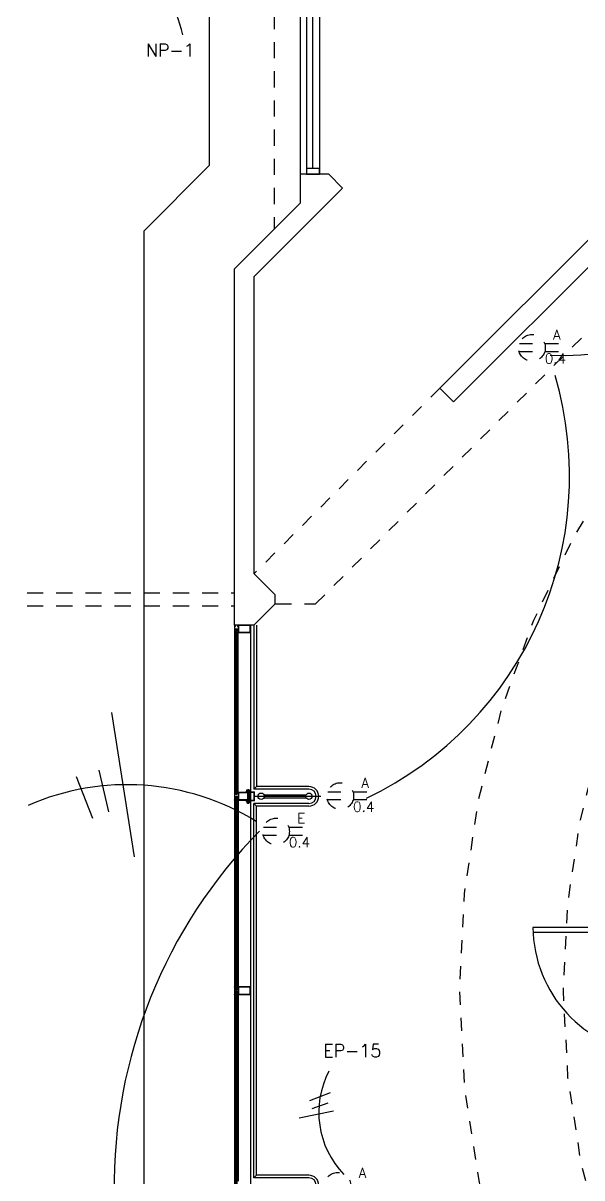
# Model space of a CAD drawing. Extents: x 622.2 to 679, y 643.6 to 685.6.
# Drawn here: x 628.89 to 633.2, y 662.47 to 671.38 of the extents above; entities that cross this region are included whole.
import ezdxf

# ---------------------------------------------------------------- set-up
doc = ezdxf.new("R2010")
doc.units = 0
doc.header["$LTSCALE"] = 0.5
doc.header["$MEASUREMENT"] = 0
doc.linetypes.add('HIDDEN', pattern=[0.375, 0.25, -0.125])
doc.linetypes.add('HIDDEN2', pattern=[0.1875, 0.125, -0.0625])
for name, color, linetype in [('ALUMBRADO', 6, 'CONTINUOUS'), ('paredes', 1, 'CONTINUOUS'), ('pisoplanta', 1, 'CONTINUOUS'), ('PROYECCIONES', 6, 'HIDDEN'), ('PUERTAS', 1, 'CONTINUOUS'), ('texturas', 6, 'CONTINUOUS'), ('TOMAS', 4, 'HIDDEN2'), ('ventanas', 1, 'CONTINUOUS'), ('vidrio', 6, 'CONTINUOUS')]:
    doc.layers.add(name, color=color, linetype=linetype)
doc.styles.add('romans', font='romans.shx')

# ---------------------------------------------------------------- blocks, each defined once
blk = doc.blocks.new('apoymuro-cortina')
at = {"layer": 'vidrio', "color": 1, "linetype": 'Continuous'}
for p, q in [((0, 0), (-0.0989, 0)), ((0, -0.0574), (0, 0)), ((-0.125, -0.0006), (-0.125, -0.0568)), ((-0.1193, 0), (-0.1244, 0)), ((-0.1244, -0.0574), (-0.1193, -0.0574)), ((-0.122, -0.0096), (-0.122, -0.0032)), ((-0.122, -0.032), (-0.122, -0.0134)), ((-0.0962, -0.032), (-0.122, -0.032)), ((-0.122, -0.0348), (-0.0962, -0.0348)), ((-0.122, -0.044), (-0.122, -0.0348)), ((-0.122, -0.0542), (-0.122, -0.0478)), ((-0.1213, -0.0026), (-0.1199, -0.0026)), ((-0.1199, -0.0102), (-0.1213, -0.0102)), ((-0.1213, -0.0128), (-0.1193, -0.0128)), ((-0.1193, -0.0447), (-0.1213, -0.0447)), ((-0.1213, -0.0472), (-0.1199, -0.0472)), ((-0.1199, -0.0549), (-0.1213, -0.0549)), ((-0.1199, -0.0026), (-0.1199, -0.0038)), ((-0.1199, -0.0089), (-0.1199, -0.0102)), ((-0.1199, -0.0472), (-0.1199, -0.0485)), ((-0.1199, -0.0536), (-0.1199, -0.0549)), ((-0.1186, -0.0038), (-0.1186, -0.0006)), ((-0.1186, -0.0121), (-0.1186, -0.0089)), ((-0.1186, -0.0485), (-0.1186, -0.0453)), ((-0.1186, -0.0568), (-0.1186, -0.0536)), ((-0.0995, -0.0006), (-0.0995, -0.0038)), ((-0.0995, -0.0089), (-0.0995, -0.0121)), ((-0.0995, -0.0453), (-0.0995, -0.0485)), ((-0.0995, -0.0536), (-0.0995, -0.0568)), ((-0.0989, -0.0128), (-0.0968, -0.0128)), ((-0.0968, -0.0447), (-0.0989, -0.0447)), ((-0.0989, -0.0574), (-0.0938, -0.0574)), ((-0.0982, -0.0026), (-0.0968, -0.0026)), ((-0.0982, -0.0038), (-0.0982, -0.0026)), ((-0.0982, -0.0102), (-0.0982, -0.0089)), ((-0.0968, -0.0102), (-0.0982, -0.0102)), ((-0.0982, -0.0472), (-0.0968, -0.0472)), ((-0.0982, -0.0485), (-0.0982, -0.0472)), ((-0.0982, -0.0549), (-0.0982, -0.0536)), ((-0.0968, -0.0549), (-0.0982, -0.0549)), ((-0.0962, -0.0032), (-0.0962, -0.0096)), ((-0.0962, -0.0134), (-0.0962, -0.032)), ((-0.0962, -0.0348), (-0.0962, -0.044)), ((-0.0962, -0.0478), (-0.0962, -0.0542)), ((-0.0938, -0.0574), (0, -0.0574)), ((-0.0931, -0.0033), (-0.0931, -0.0541)), ((-0.0036, -0.0028), (-0.0926, -0.0028)), ((-0.0926, -0.0546), (-0.0036, -0.0546)), ((-0.0031, -0.0541), (-0.0031, -0.0033))]:
    blk.add_line(p, q, dxfattribs=at)
at = {"layer": 'vidrio', "linetype": 'Continuous'}
for p, q in [((-0.0397, 0.0015), (-0.0397, 0.0051)), ((-0.0397, 0.0051), (0.0307, 0.0051)), ((0.0272, 0.0015), (-0.0397, 0.0015)), ((-0.0318, 0.0056), (-0.0318, 0.0075)), ((-0.0318, 0.0075), (-0.0055, 0.0075)), ((-0.0055, 0.0056), (-0.0318, 0.0056)), ((-0.0087, 0.0103), (-0.0287, 0.0103)), ((-0.0287, 0.0103), (-0.0287, 0.0078)), ((-0.0287, 0.0078), (-0.0087, 0.0078)), ((-0.0283, 0.0111), (-0.0283, 0.0201)), ((-0.026, 0.0207), (-0.0113, 0.0207)), ((-0.0113, 0.0105), (-0.026, 0.0105)), ((-0.0237, 0.0201), (-0.0237, 0.0111)), ((-0.0145, 0.0208), (-0.0228, 0.0208)), ((-0.0137, 0.0111), (-0.0137, 0.0201)), ((-0.009, 0.0201), (-0.009, 0.0111)), ((-0.0087, 0.0078), (-0.0087, 0.0103)), ((-0.0055, 0.0075), (-0.0055, 0.0056)), ((0.0272, -0.0589), (0.0272, 0.0015)), ((0.0307, -0.0625), (0.0307, 0.0051)), ((-0.1052, -0.0438), (-0.1133, -0.0438)), ((-0.0397, -0.0589), (0.0272, -0.0589)), ((-0.0397, -0.0625), (-0.0397, -0.0589)), ((0.0307, -0.0625), (-0.0397, -0.0625)), ((-0.0318, -0.0631), (-0.0318, -0.065)), ((-0.0055, -0.0631), (-0.0318, -0.0631)), ((-0.0318, -0.065), (-0.0055, -0.065)), ((-0.0287, -0.0677), (-0.0287, -0.0652)), ((-0.0287, -0.0652), (-0.0087, -0.0652)), ((-0.0087, -0.0677), (-0.0287, -0.0677)), ((-0.0283, -0.0686), (-0.0283, -0.0775)), ((-0.0113, -0.068), (-0.026, -0.068)), ((-0.026, -0.0782), (-0.0113, -0.0782)), ((-0.0127, -0.0055), (-0.0248, -0.0055)), ((-0.0248, -0.0055), (-0.0248, -0.0516)), ((-0.0248, -0.0516), (-0.0127, -0.0516)), ((-0.0247, -0.083), (-0.0247, -0.0782)), ((-0.0127, -0.0792), (-0.0247, -0.0792)), ((-0.0127, -0.0811), (-0.0247, -0.0811)), ((-0.0247, -0.083), (-0.0237, -0.0839)), ((-0.0127, -0.083), (-0.0247, -0.083)), ((-0.0237, -0.0775), (-0.0237, -0.0686)), ((-0.0136, -0.0839), (-0.0237, -0.0839)), ((-0.0145, -0.0783), (-0.0228, -0.0783)), ((-0.0145, -0.0802), (-0.0228, -0.0802)), ((-0.0145, -0.0821), (-0.0228, -0.0821)), ((-0.0187, -0.0838), (-0.0187, -0.0839)), ((-0.0137, -0.0686), (-0.0137, -0.0775)), ((-0.0127, -0.083), (-0.0136, -0.0839)), ((-0.0127, -0.0516), (-0.0127, -0.0055)), ((-0.0127, -0.083), (-0.0127, -0.0782)), ((-0.009, -0.0775), (-0.009, -0.0686)), ((-0.0087, -0.0652), (-0.0087, -0.0677)), ((-0.0055, -0.065), (-0.0055, -0.0631))]:
    blk.add_line(p, q, dxfattribs=at)
at = {"layer": 'vidrio', "color": 1, "linetype": 'Continuous', "extrusion": (0, 0, -1)}
for centre, major_axis, start_param, end_param in [((-0.0989, -0.0006), (0.000451, -0.000451), 2.356194, 3.926991), ((-0.1244, -0.0006), (0.000451, -0.000451), 2.356194, 3.926991), ((-0.1244, -0.0568), (0.000451, 0.000451), 2.356194, 3.926991), ((-0.1213, -0.0032), (0.000451, -0.000451), 2.356194, 3.926991), ((-0.1213, -0.0096), (0.000451, 0.000451), 2.356194, 3.926991), ((-0.1213, -0.0134), (0.000451, -0.000451), 2.356194, 3.926991), ((-0.1213, -0.044), (0.000451, 0.000451), 2.356194, 3.926991), ((-0.1213, -0.0478), (0.000451, -0.000451), 2.356194, 3.926991), ((-0.1213, -0.0542), (0.000451, 0.000451), 2.356194, 3.926991), ((-0.1193, -0.0038), (0.000451, 0.000451), 2.356194, 3.926991), ((-0.1193, -0.0089), (0.000451, -0.000451), 2.356194, 3.926991), ((-0.1193, -0.0485), (0.000451, 0.000451), 2.356194, 3.926991), ((-0.1193, -0.0536), (0.000451, -0.000451), 2.356194, 3.926991), ((-0.1193, -0.0006), (0.000451, -0.000451), 3.926991, 5.497787), ((-0.1193, -0.0038), (0.000451, -0.000451), -0.785398, 0.785398), ((-0.1193, -0.0089), (0.000451, -0.000451), 3.926991, 5.497787), ((-0.1193, -0.0121), (0.000451, -0.000451), -0.785398, 0.785398), ((-0.1193, -0.0453), (0.000451, -0.000451), 3.926991, 5.497787), ((-0.1193, -0.0485), (0.000451, -0.000451), -0.785398, 0.785398), ((-0.1193, -0.0536), (0.000451, -0.000451), 3.926991, 5.497787), ((-0.1193, -0.0568), (0.000451, -0.000451), -0.785398, 0.785398), ((-0.0989, -0.0038), (0.000451, 0.000451), 2.356194, 3.926991), ((-0.0989, -0.0089), (0.000451, -0.000451), 2.356194, 3.926991), ((-0.0989, -0.0121), (0.000451, 0.000451), 2.356194, 3.926991), ((-0.0989, -0.0453), (0.000451, -0.000451), 2.356194, 3.926991), ((-0.0989, -0.0485), (0.000451, 0.000451), 2.356194, 3.926991), ((-0.0989, -0.0536), (0.000451, -0.000451), 2.356194, 3.926991), ((-0.0989, -0.0568), (0.000451, 0.000451), 2.356194, 3.926991), ((-0.0989, -0.0038), (0.000451, -0.000451), -0.785398, 0.785398), ((-0.0989, -0.0089), (0.000451, -0.000451), 3.926991, 5.497787), ((-0.0989, -0.0485), (0.000451, -0.000451), -0.785398, 0.785398), ((-0.0989, -0.0536), (0.000451, -0.000451), 3.926991, 5.497787), ((-0.0968, -0.0032), (0.000451, 0.000451), 5.497787, 7.068583), ((-0.0968, -0.0096), (0.000451, -0.000451), -0.785398, 0.785398), ((-0.0968, -0.0134), (0.000451, -0.000451), 3.926991, 5.497787), ((-0.0968, -0.044), (0.000451, -0.000451), -0.785398, 0.785398), ((-0.0968, -0.0478), (0.000451, 0.000451), 5.497787, 7.068583), ((-0.0926, -0.0033), (0.000361, 0.000361), 3.926991, 5.497787), ((-0.0926, -0.0541), (0.000361, 0.000361), 2.356194, 3.926991)]:
    blk.add_ellipse(centre, major_axis=major_axis, ratio=1, start_param=start_param, end_param=end_param, dxfattribs=at)
at = {"layer": 'vidrio', "linetype": 'Continuous', "extrusion": (0, 0, -1)}
for centre, major_axis, start_param, end_param in [((-0.026, 0.0161), (0.00325, -0.00325), 3.399063, 4.454918), ((-0.026, 0.0151), (0.00325, -0.00325), 0.257471, 1.313326), ((-0.0187, 0.0004), (0.0144, -0.0144), 3.678281, 4.175701), ((-0.0187, 0.0309), (0.0144, 0.0144), 2.107484, 2.604904), ((-0.0113, 0.0161), (0.00325, -0.00325), 3.399063, 4.454918), ((-0.0113, 0.0151), (0.00325, -0.00325), 0.257471, 1.313326), ((-0.026, -0.0726), (0.00325, 0.00325), 4.96986, 6.025715), ((-0.026, -0.0736), (0.00325, 0.00325), 1.828267, 2.884122), ((-0.0187, -0.0883), (0.0144, 0.0144), 5.249077, 5.746497), ((-0.0187, -0.0578), (0.0144, -0.0144), 0.536688, 1.034108), ((-0.0113, -0.0726), (0.00325, 0.00325), 4.96986, 6.025715), ((-0.0113, -0.0736), (0.00325, 0.00325), 1.828267, 2.884122)]:
    blk.add_ellipse(centre, major_axis=major_axis, ratio=1, start_param=start_param, end_param=end_param, dxfattribs=at)
at = {"layer": 'vidrio', "color": 5, "linetype": 'Continuous', "extrusion": (0, 0, -1)}
for centre, major_axis, start_param, end_param in [((-0.0036, -0.0033), (0.000361, -0.000361), 3.926991, 5.497787), ((-0.0036, -0.0541), (0.000361, 0.000361), 0.785398, 2.356194)]:
    blk.add_ellipse(centre, major_axis=major_axis, ratio=1, start_param=start_param, end_param=end_param, dxfattribs=at)

msp = doc.modelspace()

# ---------------------------------------------------------------- linework, layer by layer
at = {"layer": 'paredes'}
for p, q in [((632.1052, 668.5666), (635.2001, 671.6615)), ((632.2113, 668.4606), (635.1122, 671.3615)), ((631.2486, 670.2159), (631.026, 670.2159)), ((631.026, 670.2159), (631.026, 669.9933)), ((631.3546, 670.1099), (631.2486, 670.2159)), ((630.6702, 669.4255), (631.3546, 670.1099)), ((630.5202, 669.4876), (631.026, 669.9933)), ((630.5202, 666.7365), (630.5202, 669.4876)), ((630.6702, 669.4255), (630.6702, 667.1365)), ((632.1052, 668.5666), (632.2113, 668.4606)), ((630.8349, 666.9718), (630.6702, 667.1365)), ((630.8349, 666.9011), (630.8349, 666.9718)), ((630.6702, 666.7365), (630.8349, 666.9011)), ((630.6702, 666.7365), (630.5202, 666.7365))]:
    msp.add_line(p, q, dxfattribs=at)
at = {"layer": 'paredes', "color": 6}
msp.add_line((630.5202, 666.7365), (630.5202, 657.8803), dxfattribs=at)
at = {"layer": 'pisoplanta', "color": 6}
for p, q in [((630.6702, 666.7365), (630.6702, 665.4706)), ((630.6902, 666.7365), (630.6902, 665.4906)), ((630.6702, 665.4706), (630.6902, 665.4906)), ((631.0952, 665.4906), (630.6902, 665.4906)), ((631.0952, 665.4706), (630.6702, 665.4706)), ((631.0952, 665.3606), (630.6702, 665.3606)), ((630.6702, 662.4706), (630.6702, 665.3606)), ((630.6702, 665.3606), (630.6902, 665.3406)), ((631.0952, 665.3406), (630.6902, 665.3406)), ((630.6902, 662.4906), (630.6902, 665.3406)), ((630.6702, 662.4706), (630.6902, 662.4906)), ((631.0952, 662.4706), (630.6702, 662.4706)), ((631.0952, 662.4906), (630.6902, 662.4906))]:
    msp.add_line(p, q, dxfattribs=at)
for centre, radius in [((631.0952, 665.4156), 0.075), ((631.0952, 665.4156), 0.055), ((631.0952, 662.4156), 0.075), ((631.0952, 662.4156), 0.055)]:
    msp.add_arc(centre, radius, 270, 90, dxfattribs=at)
at = {"layer": 'PROYECCIONES'}
for p, q in [((630.826, 672.3615), (630.826, 669.7933)), ((626.4452, 666.9865), (630.5202, 666.9865)), ((626.4452, 666.8865), (630.5202, 666.8865)), ((630.8349, 666.9011), (631.1468, 666.9011))]:
    msp.add_line(p, q, dxfattribs=at)
at = {"layer": 'PROYECCIONES', "ltscale": 0.8}
for p, q in [((631.1468, 666.9011), (635.3597, 671.114)), ((632.1052, 668.5666), (630.6727, 667.1341))]:
    msp.add_line(p, q, dxfattribs=at)
for radius, start in [(7.35, 270.37175), (6.55, 270.41716)]:
    msp.add_arc((639.6056, 663.9261), radius, start, 270, dxfattribs=at)
at = {"layer": 'PUERTAS', "ltscale": 0.1}
for p, q in [((633.7228, 664.4041), (632.8228, 664.4041)), ((633.7228, 664.3641), (632.8228, 664.3641))]:
    msp.add_line(p, q, dxfattribs=at)
msp.add_arc((633.8136, 664.4126), 0.9908, 180.49501, 264.7466, dxfattribs=at)
at = {"layer": 'texturas', "color": 1}
for p, q in [((630.326, 675.0115), (630.326, 670.2833)), ((629.8202, 669.7776), (630.326, 670.2833)), ((629.8202, 669.7776), (629.8202, 657.5903))]:
    msp.add_line(p, q, dxfattribs=at)
at = {"layer": 'TOMAS', "color": 4}
for p, q in [((632.7198, 668.9097), (633.0384, 668.9097)), ((632.7198, 668.8489), (633.0384, 668.8489)), ((631.2412, 665.4506), (631.5598, 665.4506)), ((631.2412, 665.3898), (631.5598, 665.3898))]:
    msp.add_line(p, q, dxfattribs=at)
at = {"layer": 'TOMAS', "color": 5, "linetype": 'Continuous'}
for p, q in [((629.573, 666.0636), (629.7465, 664.9485)), ((629.4738, 665.6176), (629.5482, 665.2954)), ((629.3003, 665.568), (629.4242, 665.2459))]:
    msp.add_line(p, q, dxfattribs=at)
at = {"layer": 'TOMAS', "color": 5}
for p, q in [((630.7455, 665.1771), (631.0642, 665.1771)), ((630.7455, 665.1163), (631.0642, 665.1163))]:
    msp.add_line(p, q, dxfattribs=at)
at = {"layer": 'TOMAS', "linetype": 'Continuous'}
for p, q in [((631.2579, 663.1268), (631.0983, 663.0648)), ((631.2401, 663.0471), (631.1161, 663.0028)), ((631.2845, 662.9851), (631.0186, 662.9319))]:
    msp.add_line(p, q, dxfattribs=at)
at = {"layer": 'TOMAS', "color": 4}
for centre in [(632.8153, 668.8769), (631.3367, 665.4178), (631.3157, 662.4094)]:
    msp.add_circle(centre, 0.1031, dxfattribs=at)
at = {"layer": 'TOMAS', "color": 5}
msp.add_circle((630.8411, 665.1443), 0.1031, dxfattribs=at)
at = {"layer": 'TOMAS', "linetype": 'Continuous'}
for centre, radius, start, end in [((628.8879, 670.995), 1.2693, 13.548, 74.90695), ((633.0338, 671.2247), 2.4064, 268.12793, 355.11463), ((630.3462, 667.8887), 2.759, 295.64234, 16.28626), ((631.8588, 662.9763), 0.6881, 152.39337, 224.05195)]:
    msp.add_arc(centre, radius, start, end, dxfattribs=at)
at = {"layer": 'TOMAS', "color": 5, "linetype": 'Continuous'}
for centre, radius, start, end in [((629.6909, 663.6125), 1.8928, 58.19119, 113.75574), ((633.4996, 662.4082), 3.9068, 135.49469, 226.04051)]:
    msp.add_arc(centre, radius, start, end, dxfattribs=at)
at = {"layer": 'ventanas'}
for p, q in [((631.026, 672.3615), (631.026, 670.2159)), ((631.076, 672.3615), (631.076, 670.2159)), ((631.176, 672.3615), (631.176, 670.2159)), ((631.126, 670.2599), (631.126, 672.3175)), ((630.6452, 666.7365), (630.6452, 657.9321))]:
    msp.add_line(p, q, dxfattribs=at)
msp.add_lwpolyline([(631.176, 670.2159), (631.176, 670.2599), (631.076, 670.2599), (631.076, 670.2159)], close=True, dxfattribs=at)
at = {"layer": 'vidrio', "color": 1, "linetype": 'Continuous'}
for p, q in [((630.5202, 666.7358), (630.5202, 666.6797)), ((630.526, 666.7365), (630.5209, 666.7365)), ((630.5209, 666.6791), (630.526, 666.6791)), ((630.5233, 666.7269), (630.5233, 666.7333)), ((630.5233, 666.7044), (630.5233, 666.7231)), ((630.549, 666.7044), (630.5233, 666.7044)), ((630.5233, 666.7016), (630.549, 666.7016)), ((630.5233, 666.6924), (630.5233, 666.7016)), ((630.5233, 666.6822), (630.5233, 666.6886)), ((630.5239, 666.7339), (630.5253, 666.7339)), ((630.5253, 666.7263), (630.5239, 666.7263)), ((630.5239, 666.7237), (630.526, 666.7237)), ((630.526, 666.6918), (630.5239, 666.6918)), ((630.5239, 666.6893), (630.5253, 666.6893)), ((630.5253, 666.6816), (630.5239, 666.6816)), ((630.5253, 666.7339), (630.5253, 666.7326)), ((630.5253, 666.7275), (630.5253, 666.7263)), ((630.5253, 666.6893), (630.5253, 666.688)), ((630.5253, 666.6829), (630.5253, 666.6816)), ((630.5266, 666.7326), (630.5266, 666.7358)), ((630.5266, 666.7243), (630.5266, 666.7275)), ((630.5266, 666.688), (630.5266, 666.6912)), ((630.5266, 666.6797), (630.5266, 666.6829)), ((630.5457, 666.7358), (630.5457, 666.7326)), ((630.5457, 666.7275), (630.5457, 666.7243)), ((630.5457, 666.6912), (630.5457, 666.688)), ((630.5457, 666.6829), (630.5457, 666.6797)), ((630.6452, 666.7365), (630.5464, 666.7365)), ((630.5464, 666.7237), (630.5484, 666.7237)), ((630.5484, 666.6918), (630.5464, 666.6918)), ((630.5464, 666.6791), (630.5515, 666.6791)), ((630.547, 666.7339), (630.5484, 666.7339)), ((630.547, 666.7326), (630.547, 666.7339)), ((630.547, 666.7263), (630.547, 666.7275)), ((630.5484, 666.7263), (630.547, 666.7263)), ((630.547, 666.6893), (630.5484, 666.6893)), ((630.547, 666.688), (630.547, 666.6893)), ((630.547, 666.6816), (630.547, 666.6829)), ((630.5484, 666.6816), (630.547, 666.6816)), ((630.549, 666.7333), (630.549, 666.7269)), ((630.549, 666.7231), (630.549, 666.7044)), ((630.549, 666.7016), (630.549, 666.6924)), ((630.549, 666.6886), (630.549, 666.6822)), ((630.5515, 666.6791), (630.6452, 666.6791)), ((630.5521, 666.7331), (630.5521, 666.6824)), ((630.6417, 666.7337), (630.5526, 666.7337)), ((630.5526, 666.6819), (630.6417, 666.6819)), ((630.6422, 666.6824), (630.6422, 666.7331)), ((630.6452, 666.6791), (630.6452, 666.7365)), ((630.5202, 663.9437), (630.5202, 663.8876)), ((630.526, 663.9444), (630.5209, 663.9444)), ((630.5209, 663.8869), (630.526, 663.8869)), ((630.5233, 663.9348), (630.5233, 663.9412)), ((630.5233, 663.9123), (630.5233, 663.931)), ((630.549, 663.9123), (630.5233, 663.9123)), ((630.5233, 663.9095), (630.549, 663.9095)), ((630.5233, 663.9003), (630.5233, 663.9095)), ((630.5233, 663.8901), (630.5233, 663.8965)), ((630.5239, 663.9418), (630.5253, 663.9418)), ((630.5253, 663.9341), (630.5239, 663.9341)), ((630.5239, 663.9316), (630.526, 663.9316)), ((630.526, 663.8997), (630.5239, 663.8997)), ((630.5239, 663.8971), (630.5253, 663.8971)), ((630.5253, 663.8895), (630.5239, 663.8895)), ((630.5253, 663.9418), (630.5253, 663.9405)), ((630.5253, 663.9354), (630.5253, 663.9341)), ((630.5253, 663.8971), (630.5253, 663.8959)), ((630.5253, 663.8908), (630.5253, 663.8895)), ((630.5266, 663.9405), (630.5266, 663.9437)), ((630.5266, 663.9322), (630.5266, 663.9354)), ((630.5266, 663.8959), (630.5266, 663.8991)), ((630.5266, 663.8876), (630.5266, 663.8908)), ((630.5457, 663.9437), (630.5457, 663.9405)), ((630.5457, 663.9354), (630.5457, 663.9322)), ((630.5457, 663.8991), (630.5457, 663.8959)), ((630.5457, 663.8908), (630.5457, 663.8876)), ((630.6452, 663.9444), (630.5464, 663.9444)), ((630.5464, 663.9316), (630.5484, 663.9316)), ((630.5484, 663.8997), (630.5464, 663.8997)), ((630.5464, 663.8869), (630.5515, 663.8869)), ((630.547, 663.9418), (630.5484, 663.9418)), ((630.547, 663.9405), (630.547, 663.9418)), ((630.547, 663.9341), (630.547, 663.9354)), ((630.5484, 663.9341), (630.547, 663.9341)), ((630.547, 663.8971), (630.5484, 663.8971)), ((630.547, 663.8959), (630.547, 663.8971)), ((630.547, 663.8895), (630.547, 663.8908)), ((630.5484, 663.8895), (630.547, 663.8895)), ((630.549, 663.9412), (630.549, 663.9348)), ((630.549, 663.931), (630.549, 663.9123)), ((630.549, 663.9095), (630.549, 663.9003)), ((630.549, 663.8965), (630.549, 663.8901)), ((630.5515, 663.8869), (630.6452, 663.8869)), ((630.5521, 663.941), (630.5521, 663.8903)), ((630.6417, 663.9415), (630.5526, 663.9415)), ((630.5526, 663.8897), (630.6417, 663.8897)), ((630.6422, 663.8903), (630.6422, 663.941)), ((630.6452, 663.8869), (630.6452, 663.9444))]:
    msp.add_line(p, q, dxfattribs=at)
at = {"layer": 'vidrio', "linetype": 'Continuous'}
for p, q in [((630.5319, 665.4307), (630.5319, 666.6927)), ((630.54, 666.6927), (630.5319, 666.6927)), ((630.5359, 665.4307), (630.5359, 666.6927)), ((630.54, 665.4307), (630.54, 666.6927)), ((630.5493, 665.4444), (630.5489, 666.6791)), ((630.5319, 665.4006), (630.5319, 663.9216)), ((630.5359, 665.4006), (630.5359, 663.9216)), ((630.54, 665.4006), (630.54, 663.9216)), ((630.5493, 665.3869), (630.5493, 663.9444)), ((630.5319, 663.9006), (630.5319, 662.4216)), ((630.54, 663.9006), (630.5319, 663.9006)), ((630.5359, 663.9006), (630.5359, 662.4216)), ((630.54, 663.9006), (630.54, 662.4216)), ((630.5493, 663.8869), (630.5493, 662.4444))]:
    msp.add_line(p, q, dxfattribs=at)
at = {"layer": 'vidrio', "color": 6}
for p, q in [((630.5319, 665.4307), (630.54, 665.4307)), ((630.676, 665.4156), (631.1865, 665.4156)), ((630.5319, 663.9216), (630.54, 663.9216))]:
    msp.add_line(p, q, dxfattribs=at)
at = {"layer": 'vidrio', "color": 1}
for p, q in [((630.7476, 665.4281), (631.0736, 665.4281)), ((630.7476, 665.4031), (631.0736, 665.4031))]:
    msp.add_line(p, q, dxfattribs=at)
at = {"layer": 'vidrio', "color": 5}
for centre in [(630.726, 665.4156), (631.0952, 665.4156)]:
    msp.add_circle(centre, 0.025, dxfattribs=at)
at = {"layer": 'vidrio', "color": 1, "linetype": 'Continuous', "extrusion": (0, 0, -1)}
for centre, major_axis, start_param, end_param in [((630.5209, 666.7358), (0.000451, -0.000451), 2.356194, 3.926991), ((630.5209, 666.6797), (0.000451, 0.000451), 2.356194, 3.926991), ((630.5239, 666.7333), (0.000451, -0.000451), 2.356194, 3.926991), ((630.5239, 666.7269), (0.000451, 0.000451), 2.356194, 3.926991), ((630.5239, 666.7231), (0.000451, -0.000451), 2.356194, 3.926991), ((630.5239, 666.6924), (0.000451, 0.000451), 2.356194, 3.926991), ((630.5239, 666.6886), (0.000451, -0.000451), 2.356194, 3.926991), ((630.5239, 666.6822), (0.000451, 0.000451), 2.356194, 3.926991), ((630.526, 666.7326), (0.000451, 0.000451), 2.356194, 3.926991), ((630.526, 666.7275), (0.000451, -0.000451), 2.356194, 3.926991), ((630.526, 666.688), (0.000451, 0.000451), 2.356194, 3.926991), ((630.526, 666.6829), (0.000451, -0.000451), 2.356194, 3.926991), ((630.526, 666.7358), (0.000451, -0.000451), 3.926991, 5.497787), ((630.526, 666.7326), (0.000451, -0.000451), -0.785398, 0.785398), ((630.526, 666.7275), (0.000451, -0.000451), 3.926991, 5.497787), ((630.526, 666.7243), (0.000451, -0.000451), -0.785398, 0.785398), ((630.526, 666.6912), (0.000451, -0.000451), 3.926991, 5.497787), ((630.526, 666.688), (0.000451, -0.000451), -0.785398, 0.785398), ((630.526, 666.6829), (0.000451, -0.000451), 3.926991, 5.497787), ((630.526, 666.6797), (0.000451, -0.000451), -0.785398, 0.785398), ((630.5464, 666.7358), (0.000451, -0.000451), 2.356194, 3.926991), ((630.5464, 666.7326), (0.000451, 0.000451), 2.356194, 3.926991), ((630.5464, 666.7275), (0.000451, -0.000451), 2.356194, 3.926991), ((630.5464, 666.7243), (0.000451, 0.000451), 2.356194, 3.926991), ((630.5464, 666.6912), (0.000451, -0.000451), 2.356194, 3.926991), ((630.5464, 666.688), (0.000451, 0.000451), 2.356194, 3.926991), ((630.5464, 666.6829), (0.000451, -0.000451), 2.356194, 3.926991), ((630.5464, 666.6797), (0.000451, 0.000451), 2.356194, 3.926991), ((630.5464, 666.7326), (0.000451, -0.000451), -0.785398, 0.785398), ((630.5464, 666.7275), (0.000451, -0.000451), 3.926991, 5.497787), ((630.5464, 666.688), (0.000451, -0.000451), -0.785398, 0.785398), ((630.5464, 666.6829), (0.000451, -0.000451), 3.926991, 5.497787), ((630.5484, 666.7333), (0.000451, 0.000451), 5.497787, 7.068583), ((630.5484, 666.7269), (0.000451, -0.000451), -0.785398, 0.785398), ((630.5484, 666.7231), (0.000451, -0.000451), 3.926991, 5.497787), ((630.5484, 666.6924), (0.000451, -0.000451), -0.785398, 0.785398), ((630.5484, 666.6886), (0.000451, 0.000451), 5.497787, 7.068583), ((630.5526, 666.7331), (0.000361, 0.000361), 3.926991, 5.497787), ((630.5526, 666.6824), (0.000361, 0.000361), 2.356194, 3.926991), ((630.5209, 663.9437), (0.000451, -0.000451), 2.356194, 3.926991), ((630.5209, 663.8876), (0.000451, 0.000451), 2.356194, 3.926991), ((630.5239, 663.9412), (0.000451, -0.000451), 2.356194, 3.926991), ((630.5239, 663.9348), (0.000451, 0.000451), 2.356194, 3.926991), ((630.5239, 663.931), (0.000451, -0.000451), 2.356194, 3.926991), ((630.5239, 663.9003), (0.000451, 0.000451), 2.356194, 3.926991), ((630.5239, 663.8965), (0.000451, -0.000451), 2.356194, 3.926991), ((630.5239, 663.8901), (0.000451, 0.000451), 2.356194, 3.926991), ((630.526, 663.9405), (0.000451, 0.000451), 2.356194, 3.926991), ((630.526, 663.9354), (0.000451, -0.000451), 2.356194, 3.926991), ((630.526, 663.8959), (0.000451, 0.000451), 2.356194, 3.926991), ((630.526, 663.8908), (0.000451, -0.000451), 2.356194, 3.926991), ((630.526, 663.9437), (0.000451, -0.000451), 3.926991, 5.497787), ((630.526, 663.9405), (0.000451, -0.000451), -0.785398, 0.785398), ((630.526, 663.9354), (0.000451, -0.000451), 3.926991, 5.497787), ((630.526, 663.9322), (0.000451, -0.000451), -0.785398, 0.785398), ((630.526, 663.8991), (0.000451, -0.000451), 3.926991, 5.497787), ((630.526, 663.8959), (0.000451, -0.000451), -0.785398, 0.785398), ((630.526, 663.8908), (0.000451, -0.000451), 3.926991, 5.497787), ((630.526, 663.8876), (0.000451, -0.000451), -0.785398, 0.785398), ((630.5464, 663.9437), (0.000451, -0.000451), 2.356194, 3.926991), ((630.5464, 663.9405), (0.000451, 0.000451), 2.356194, 3.926991), ((630.5464, 663.9354), (0.000451, -0.000451), 2.356194, 3.926991), ((630.5464, 663.9322), (0.000451, 0.000451), 2.356194, 3.926991), ((630.5464, 663.8991), (0.000451, -0.000451), 2.356194, 3.926991), ((630.5464, 663.8959), (0.000451, 0.000451), 2.356194, 3.926991), ((630.5464, 663.8908), (0.000451, -0.000451), 2.356194, 3.926991), ((630.5464, 663.8876), (0.000451, 0.000451), 2.356194, 3.926991), ((630.5464, 663.9405), (0.000451, -0.000451), -0.785398, 0.785398), ((630.5464, 663.9354), (0.000451, -0.000451), 3.926991, 5.497787), ((630.5464, 663.8959), (0.000451, -0.000451), -0.785398, 0.785398), ((630.5464, 663.8908), (0.000451, -0.000451), 3.926991, 5.497787), ((630.5484, 663.9412), (0.000451, 0.000451), 5.497787, 7.068583), ((630.5484, 663.9348), (0.000451, -0.000451), -0.785398, 0.785398), ((630.5484, 663.931), (0.000451, -0.000451), 3.926991, 5.497787), ((630.5484, 663.9003), (0.000451, -0.000451), -0.785398, 0.785398), ((630.5484, 663.8965), (0.000451, 0.000451), 5.497787, 7.068583), ((630.5526, 663.941), (0.000361, 0.000361), 3.926991, 5.497787), ((630.5526, 663.8903), (0.000361, 0.000361), 2.356194, 3.926991)]:
    msp.add_ellipse(centre, major_axis=major_axis, ratio=1, start_param=start_param, end_param=end_param, dxfattribs=at)
at = {"layer": 'vidrio', "color": 5, "linetype": 'Continuous', "extrusion": (0, 0, -1)}
for centre, major_axis, start_param, end_param in [((630.6417, 666.7331), (0.000361, -0.000361), 3.926991, 5.497787), ((630.6417, 666.6824), (0.000361, 0.000361), 0.785398, 2.356194)]:
    msp.add_ellipse(centre, major_axis=major_axis, ratio=1, start_param=start_param, end_param=end_param, dxfattribs=at)

# ---------------------------------------------------------------- block references
at = {"layer": 'paredes', "color": 6}
msp.add_blockref('apoymuro-cortina', (630.6452, 665.4444), dxfattribs=at)

# ---------------------------------------------------------------- texts
at = {"layer": 'ALUMBRADO', "color": 3, "style": 'romans'}
for s, p in [('NP-1', (629.837, 671.1251)), ('EP-15', (631.2049, 663.4035))]:
    msp.add_text(s, height=0.09865, dxfattribs=at).set_placement(p)
at = {"layer": 'TOMAS', "color": 3, "style": 'romans'}
for s, height, p in [('A', 0.077, (632.9778, 668.9399)), ('0.4', 0.07702, (632.9138, 668.7557)), ('A', 0.077, (631.4992, 665.4808)), ('0.4', 0.07702, (631.4351, 665.2966)), ('E', 0.077, (631.0036, 665.2073)), ('0.4', 0.07702, (630.9395, 665.0231)), ('A', 0.077, (631.4782, 662.4724))]:
    msp.add_text(s, height=height, dxfattribs=at).set_placement(p)

doc.saveas('drawing.dxf')
